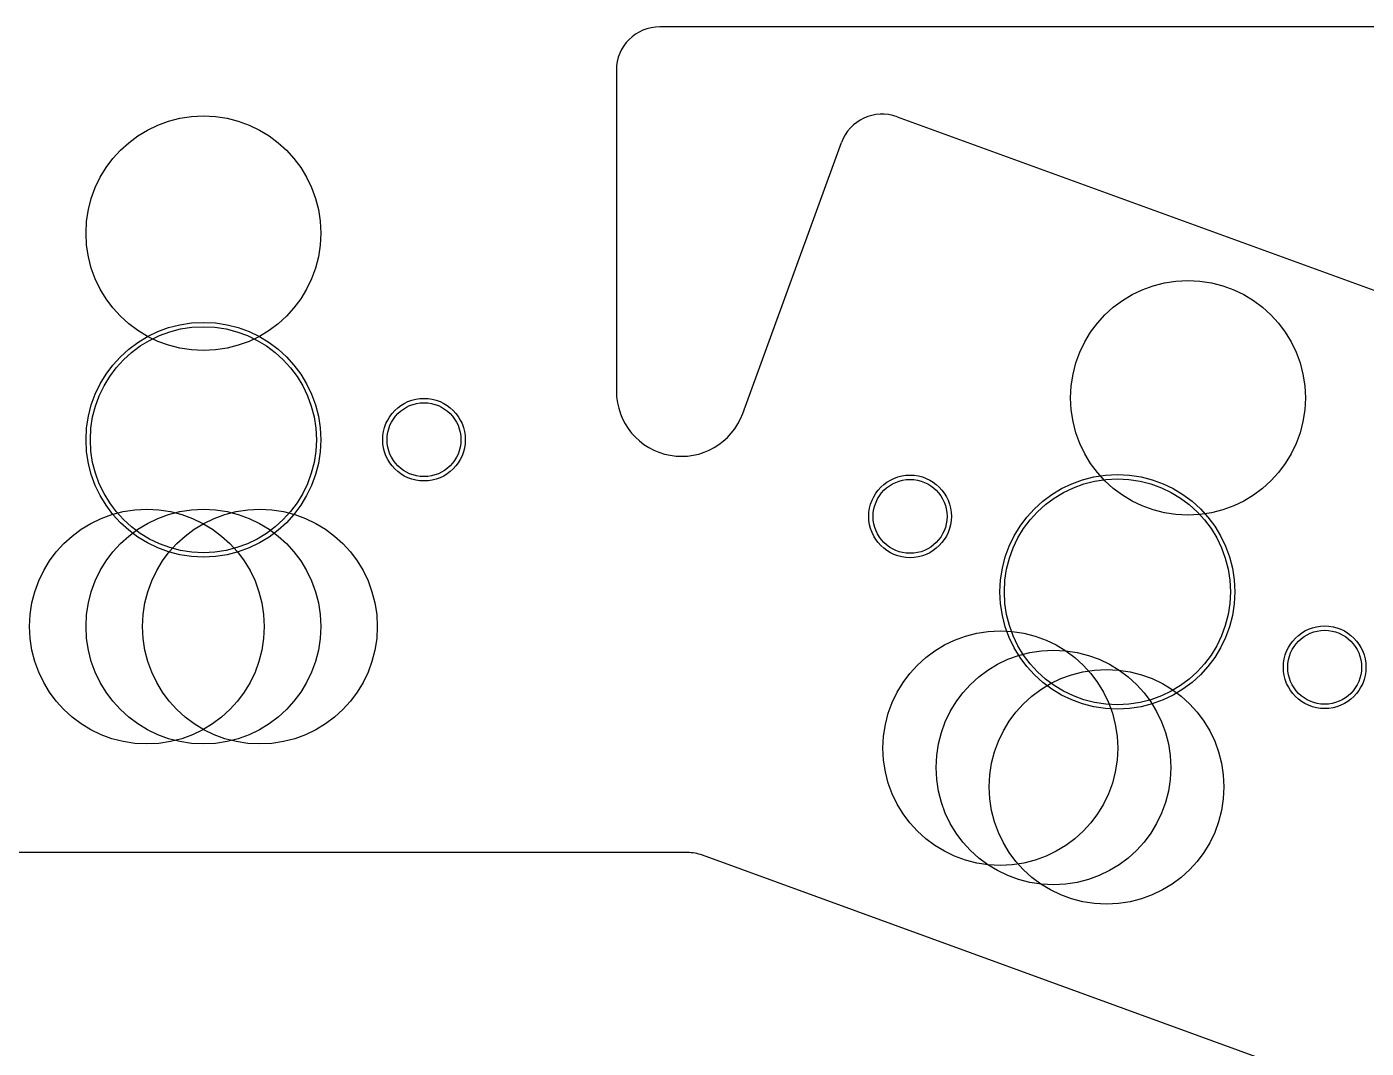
# Model space of a CAD drawing. Extents: x -14 to 315, y -179 to 16.
# Drawn here: x 52.54 to 83.35, y -90 to -66.5 of the extents above; entities that cross this region are included whole.
import ezdxf

# ---------------------------------------------------------------- set-up
doc = ezdxf.new("R2010")
doc.units = 0
doc.layers.add('BLACK', color=7, linetype='CONTINUOUS')

msp = doc.modelspace()

# ---------------------------------------------------------------- linework, layer by layer
at = {"layer": 'BLACK', "linetype": 'CONTINUOUS'}
for p, q in [((118.75, -66.5), (67.1, -66.5)), ((66.1, -67.5), (66.1, -74.881789)), ((72.558414, -68.568016), (121.012599, -86.203939)), ((69.00948, -75.39481), (71.276707, -69.165669)), ((67.735627, -85.5), (1, -85.5)), ((118.316047, -103.845586), (68.077653, -85.560263))]:
    msp.add_line(p, q, dxfattribs=at)
at = {"layer": 'BLACK'}
for centre, radius in [((56.6, -71.25), 2.7), ((79.249596, -75.03646), 2.7), ((56.6, -76), 2.7), ((56.6, -76), 2.6), ((61.675, -76), 0.95), ((61.675, -76), 0.85), ((72.85606, -77.764248), 0.95), ((72.85606, -77.764248), 0.85), ((77.625, -79.5), 2.7), ((77.625, -79.5), 2.6), ((55.3, -80.3), 2.7), ((56.6, -80.3), 2.7), ((57.9, -80.3), 2.7), ((74.932713, -83.096052), 2.7), ((82.39394, -81.235752), 0.95), ((82.39394, -81.235752), 0.85), ((76.154313, -83.540678), 2.7), ((77.375914, -83.985304), 2.7)]:
    msp.add_circle(centre, radius, dxfattribs=at)
for centre, radius, start, end in [((67.1, -67.5), 1, 90, 180), ((72.2164, -69.5077), 1.000004, 70.0001618, 159.9994229), ((67.6, -74.8818), 1.499938, -180.0004202, -20.0000443), ((67.736, -86.4985), 0.9985, 69.9912293, 90.0214034)]:
    msp.add_arc(centre, radius, start, end, dxfattribs=at)

doc.saveas('drawing.dxf')
